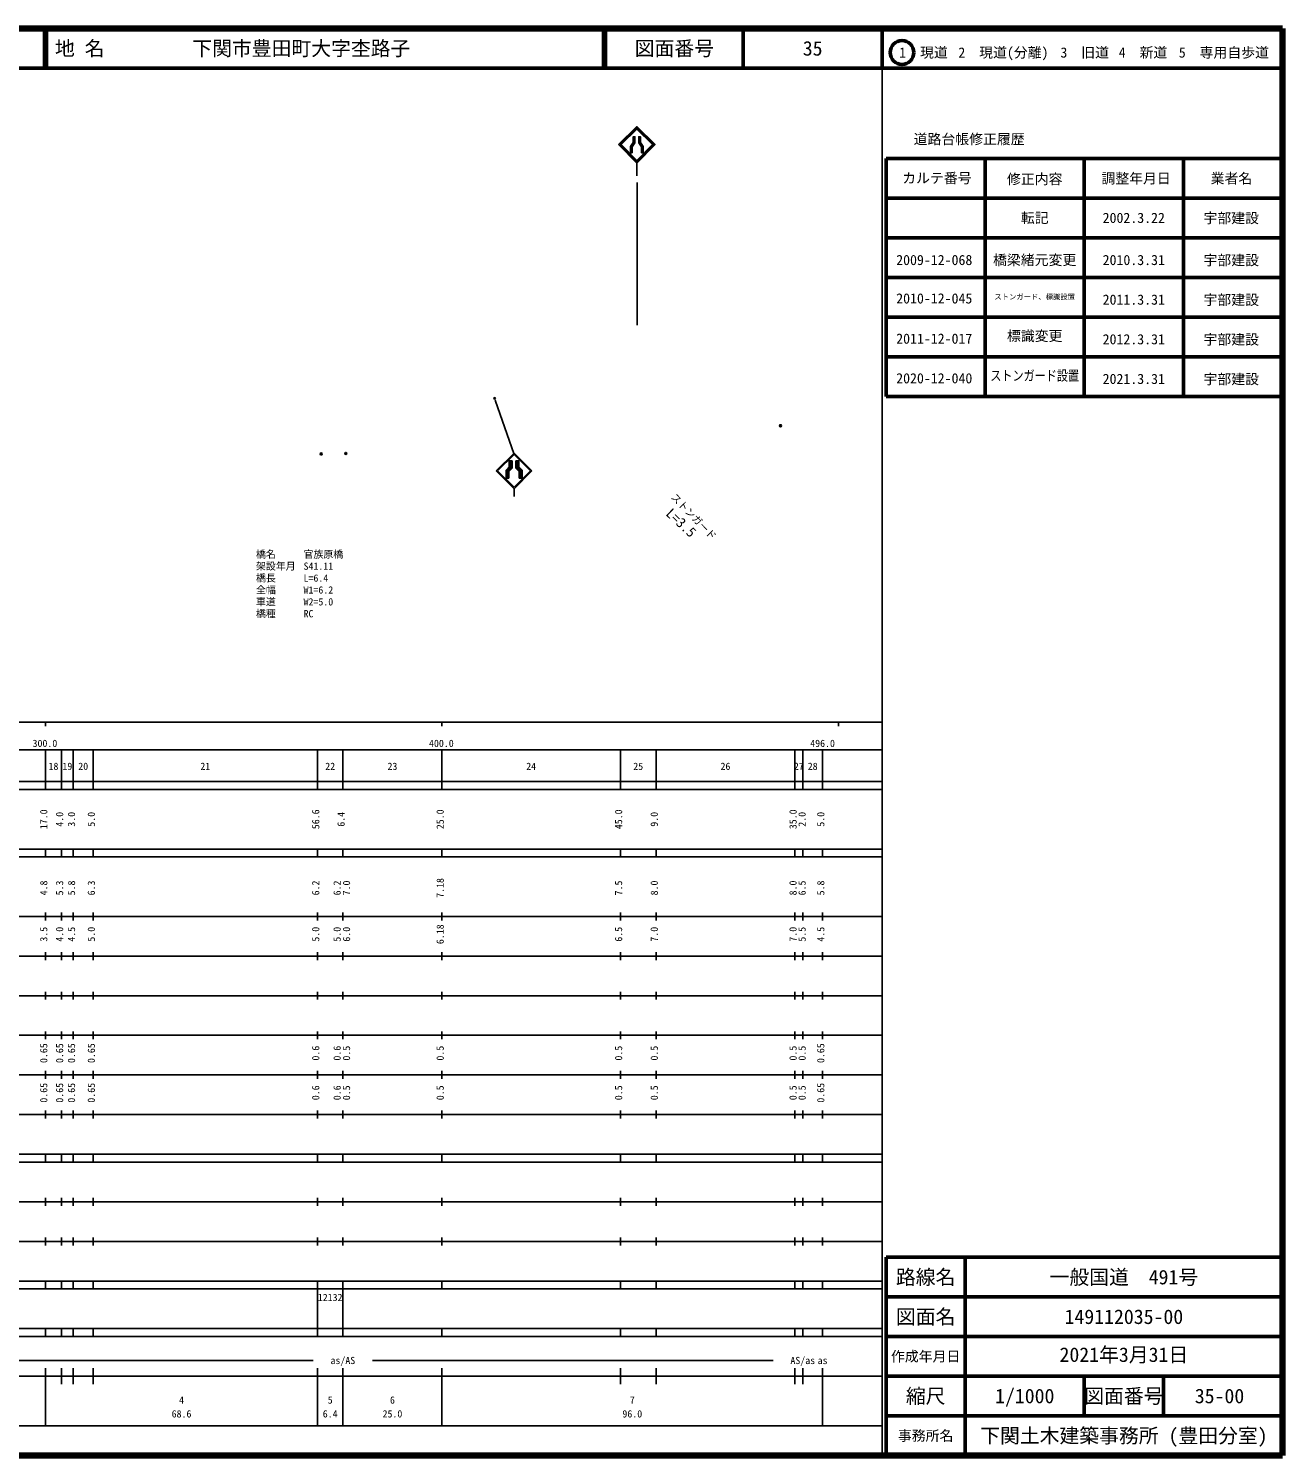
# Model space of a CAD drawing. Units: millimetres on the paper, with parts at other scales. Extents: x 40 to 680, y 20 to 380.
# Drawn here: x 363.7 to 680, y 20 to 380 of the extents above; entities that cross this region are included whole.
import ezdxf
from ezdxf.enums import TextEntityAlignment as Align

# ---------------------------------------------------------------- set-up
doc = ezdxf.new("R2010")
doc.units = ezdxf.units.MM
doc.header["$PDMODE"] = 32
doc.header["$PDSIZE"] = 0.5
for name, color, linetype, lineweight in [('M-BGD', 7, 'Continuous', 25), ('M-STR-HTXT', 7, 'Continuous', 13), ('M-STR-STRC', 7, 'Continuous', 25), ('M-TTL', 2, 'Continuous', 140), ('M-TTL-BAND', 7, 'Continuous', 25), ('M-TTL-FRAM', 2, 'Continuous', 50), ('M-TTL-LINE', 7, 'Continuous', 50), ('M-TTL-TXT', 7, 'Continuous', 50)]:
    doc.layers.add(name, color=color, linetype=linetype, lineweight=lineweight)
doc.layers.add('M-OTRS', color=6, linetype='Continuous')
doc.styles.add('ＭＳ ゴシック', font='')
doc.styles.get('ＭＳ ゴシック').set_extended_font_data('MS Gothic')

msp = doc.modelspace()

# ---------------------------------------------------------------- hatches: boundary and pattern name
at = {"layer": 'M-STR-STRC'}
for points in [[(484.981, 269.39), (484.981, 270.901), (485.731, 270.901), (485.731, 269.079), (484.897, 268.246), (484.897, 266.537), (484.147, 266.537), (484.147, 268.556)], [(486.647, 270.901), (487.397, 270.901), (487.397, 269.39), (488.231, 268.556), (488.231, 266.537), (487.481, 266.537), (487.481, 268.246), (486.647, 269.079)]]:
    msp.add_hatch(color=256, dxfattribs=at).paths.add_polyline_path(points)

# ---------------------------------------------------------------- linework, layer by layer
at = {"layer": 'M-BGD'}
msp.add_circle((481.28, 286.71), 0.2, dxfattribs=at)
at = {"layer": 'M-OTRS'}
for p in [(553.391, 279.804), (437.534, 272.663), (443.719, 272.816)]:
    msp.add_point(p, dxfattribs=at)
at = {"layer": 'M-STR-STRC'}
for p, q in [((517.145, 346.025), (517.145, 342.812)), ((517.21, 305.148), (517.21, 341.153)), ((481.427, 286.254), (486.19, 272.548)), ((481.69, 268.402), (486.19, 272.902)), ((482.043, 268.401), (486.19, 272.548)), ((484.981, 270.901), (484.981, 269.39)), ((484.981, 270.901), (485.731, 270.901)), ((485.731, 270.901), (485.731, 269.079)), ((490.69, 268.401), (486.19, 272.902)), ((490.337, 268.401), (486.19, 272.548)), ((486.647, 270.901), (486.647, 269.079)), ((486.647, 270.901), (487.397, 270.901)), ((487.397, 270.901), (487.397, 269.39)), ((481.69, 268.402), (486.19, 263.901)), ((482.043, 268.401), (486.19, 264.254)), ((484.147, 268.556), (484.981, 269.39)), ((484.147, 268.556), (484.147, 266.537)), ((484.147, 266.537), (484.897, 266.537)), ((484.897, 268.246), (485.731, 269.079)), ((484.897, 268.246), (484.897, 266.537)), ((486.19, 263.901), (490.69, 268.401)), ((486.19, 264.254), (490.337, 268.401)), ((487.481, 268.246), (486.647, 269.079)), ((488.231, 268.556), (487.397, 269.39)), ((487.481, 268.246), (487.481, 266.537)), ((487.481, 266.537), (488.231, 266.537)), ((488.231, 268.556), (488.231, 266.537)), ((486.19, 263.901), (486.19, 261.901))]:
    msp.add_line(p, q, dxfattribs=at)
for points in [[(512.516, 350.745), (517.145, 355.28), (521.771, 350.745), (517.145, 346.025)], [(512.87, 350.742), (517.145, 354.93), (521.418, 350.742), (517.145, 346.382)], [(512.941, 350.741), (517.145, 354.86), (521.347, 350.741), (517.145, 346.453)], [(513.011, 350.74), (517.145, 354.79), (521.276, 350.74), (517.145, 346.525)], [(513.082, 350.74), (517.145, 354.72), (521.206, 350.74), (517.145, 346.596)], [(513.153, 350.739), (517.145, 354.65), (521.135, 350.739), (517.145, 346.668)], [(513.231, 350.745), (517.145, 354.58), (521.057, 350.745), (517.145, 346.739)], [(515.953, 348.675), (515.553, 348.676), (515.557, 350.272), (516.255, 351.265), (516.258, 352.706), (516.654, 352.706), (516.656, 351.139), (515.956, 350.145)], [(515.904, 348.725), (515.604, 348.726), (515.607, 350.256), (516.305, 351.25), (516.308, 352.656), (516.604, 352.656), (516.606, 351.155), (515.906, 350.161)], [(515.854, 348.775), (515.654, 348.776), (515.657, 350.24), (516.355, 351.234), (516.358, 352.606), (516.554, 352.606), (516.556, 351.171), (515.856, 350.177)], [(515.804, 348.825), (515.704, 348.826), (515.707, 350.224), (516.405, 351.218), (516.408, 352.556), (516.504, 352.556), (516.506, 351.187), (515.806, 350.192)], [(518.732, 348.673), (518.332, 348.673), (518.332, 350.142), (517.635, 351.138), (517.64, 352.705), (518.035, 352.704), (518.035, 351.264), (518.732, 350.269)], [(518.682, 348.723), (518.382, 348.723), (518.382, 350.158), (517.685, 351.154), (517.69, 352.655), (517.985, 352.654), (517.985, 351.248), (518.682, 350.253)], [(518.632, 348.773), (518.432, 348.773), (518.432, 350.174), (517.735, 351.17), (517.74, 352.605), (517.935, 352.604), (517.935, 351.232), (518.632, 350.237)], [(518.582, 348.823), (518.482, 348.823), (518.482, 350.19), (517.785, 351.185), (517.789, 352.555), (517.885, 352.554), (517.885, 351.216), (518.582, 350.221)]]:
    msp.add_lwpolyline(points, close=True, dxfattribs=at)
for points in [[(515.751, 348.826), (515.758, 350.203), (516.455, 351.204), (516.455, 352.556)], [(517.834, 352.555), (517.836, 351.193), (518.526, 350.202), (518.531, 348.823)]]:
    msp.add_lwpolyline(points, dxfattribs=at)
at = {"layer": 'M-TTL'}
for p, q in [((680, 380), (40, 380)), ((680, 20), (680, 380)), ((40, 20), (680, 20))]:
    msp.add_line(p, q, dxfattribs=at)
at = {"layer": 'M-TTL-BAND'}
for p, q in [((579, 20), (579, 370)), ((40, 205), (579, 205)), ((368, 205), (368, 204)), ((468, 205), (468, 204)), ((568, 205), (568, 204)), ((68, 198), (579, 198)), ((368, 188), (368, 198)), ((372, 188), (372, 198)), ((375, 188), (375, 198)), ((380, 188), (380, 198)), ((436.6, 188), (436.6, 198)), ((443, 188), (443, 198)), ((468, 188), (468, 198)), ((513, 188), (513, 198)), ((522, 188), (522, 198)), ((557, 188), (557, 198)), ((559, 188), (559, 198)), ((564, 188), (564, 198)), ((40, 190), (579, 190)), ((40, 188), (579, 188)), ((40, 173), (579, 173)), ((368, 171), (368, 173)), ((372, 171), (372, 173)), ((375, 171), (375, 173)), ((380, 171), (380, 173)), ((436.6, 171), (436.6, 173)), ((443, 171), (443, 173)), ((468, 171), (468, 173)), ((513, 171), (513, 173)), ((522, 171), (522, 173)), ((557, 171), (557, 173)), ((559, 171), (559, 173)), ((564, 171), (564, 173)), ((40, 171), (579, 171)), ((40, 156), (579, 156)), ((368, 155), (368, 157)), ((372, 155), (372, 157)), ((375, 155), (375, 157)), ((380, 155), (380, 157)), ((436.6, 155), (436.6, 157)), ((443, 155), (443, 157)), ((468, 155), (468, 157)), ((513, 155), (513, 157)), ((522, 155), (522, 157)), ((557, 155), (557, 157)), ((559, 155), (559, 157)), ((564, 155), (564, 157)), ((46, 146), (579, 146)), ((368, 145), (368, 147)), ((372, 145), (372, 147)), ((375, 145), (375, 147)), ((380, 145), (380, 147)), ((436.6, 145), (436.6, 147)), ((443, 145), (443, 147)), ((468, 145), (468, 147)), ((513, 145), (513, 147)), ((522, 145), (522, 147)), ((557, 145), (557, 147)), ((559, 145), (559, 147)), ((564, 145), (564, 147)), ((368, 135), (368, 137)), ((372, 135), (372, 137)), ((375, 135), (375, 137)), ((380, 135), (380, 137)), ((436.6, 135), (436.6, 137)), ((443, 135), (443, 137)), ((468, 135), (468, 137)), ((513, 135), (513, 137)), ((522, 135), (522, 137)), ((557, 135), (557, 137)), ((559, 135), (559, 137)), ((564, 135), (564, 137)), ((52, 136), (579, 136)), ((46, 126), (579, 126)), ((368, 125), (368, 127)), ((372, 125), (372, 127)), ((375, 125), (375, 127)), ((380, 125), (380, 127)), ((436.6, 125), (436.6, 127)), ((443, 125), (443, 127)), ((468, 125), (468, 127)), ((513, 125), (513, 127)), ((522, 125), (522, 127)), ((557, 125), (557, 127)), ((559, 125), (559, 127)), ((564, 125), (564, 127)), ((52, 116), (579, 116)), ((368, 115), (368, 117)), ((372, 115), (372, 117)), ((375, 115), (375, 117)), ((380, 115), (380, 117)), ((436.6, 115), (436.6, 117)), ((443, 115), (443, 117)), ((468, 115), (468, 117)), ((513, 115), (513, 117)), ((522, 115), (522, 117)), ((557, 115), (557, 117)), ((559, 115), (559, 117)), ((564, 115), (564, 117)), ((46, 106), (579, 106)), ((368, 105), (368, 107)), ((372, 105), (372, 107)), ((375, 105), (375, 107)), ((380, 105), (380, 107)), ((436.6, 105), (436.6, 107)), ((443, 105), (443, 107)), ((468, 105), (468, 107)), ((513, 105), (513, 107)), ((522, 105), (522, 107)), ((557, 105), (557, 107)), ((559, 105), (559, 107)), ((564, 105), (564, 107)), ((40, 96), (579, 96)), ((40, 94), (579, 94)), ((368, 94), (368, 96)), ((372, 94), (372, 96)), ((375, 94), (375, 96)), ((380, 94), (380, 96)), ((436.6, 94), (436.6, 96)), ((443, 94), (443, 96)), ((468, 94), (468, 96)), ((513, 94), (513, 96)), ((522, 94), (522, 96)), ((557, 94), (557, 96)), ((559, 94), (559, 96)), ((564, 94), (564, 96)), ((49, 84), (579, 84)), ((368, 83), (368, 85)), ((372, 83), (372, 85)), ((375, 83), (375, 85)), ((380, 83), (380, 85)), ((436.6, 83), (436.6, 85)), ((443, 83), (443, 85)), ((468, 83), (468, 85)), ((513, 83), (513, 85)), ((522, 83), (522, 85)), ((557, 83), (557, 85)), ((559, 83), (559, 85)), ((564, 83), (564, 85)), ((40, 74), (579, 74)), ((368, 73), (368, 75)), ((372, 73), (372, 75)), ((375, 73), (375, 75)), ((380, 73), (380, 75)), ((436.6, 73), (436.6, 75)), ((443, 73), (443, 75)), ((468, 73), (468, 75)), ((513, 73), (513, 75)), ((522, 73), (522, 75)), ((557, 73), (557, 75)), ((559, 73), (559, 75)), ((564, 73), (564, 75)), ((40, 64), (579, 64)), ((40, 62), (579, 62)), ((368, 62), (368, 64)), ((372, 62), (372, 64)), ((375, 62), (375, 64)), ((380, 62), (380, 64)), ((436.6, 62), (436.6, 64)), ((436.6, 52), (436.6, 62)), ((443, 62), (443, 64)), ((443, 52), (443, 62)), ((468, 62), (468, 64)), ((513, 62), (513, 64)), ((522, 62), (522, 64)), ((557, 62), (557, 64)), ((559, 62), (559, 64)), ((564, 62), (564, 64)), ((40, 52), (579, 52)), ((368, 50), (368, 52)), ((372, 50), (372, 52)), ((375, 50), (375, 52)), ((380, 50), (380, 52)), ((436.6, 50), (436.6, 52)), ((443, 50), (443, 52)), ((468, 50), (468, 52)), ((513, 50), (513, 52)), ((522, 50), (522, 52)), ((557, 50), (557, 52)), ((559, 50), (559, 52)), ((564, 50), (564, 52)), ((40, 50), (579, 50)), ((71, 44), (435.5, 44)), ((450.5, 44), (551.5, 44)), ((40, 40), (579, 40)), ((368, 27.5), (368, 42)), ((372, 38), (372, 42)), ((375, 38), (375, 42)), ((380, 38), (380, 42)), ((436.6, 27.5), (436.6, 42)), ((443, 27.5), (443, 42)), ((468, 27.5), (468, 42)), ((513, 38), (513, 42)), ((522, 38), (522, 42)), ((557, 38), (557, 42)), ((559, 38), (559, 42)), ((564, 27.5), (564, 42)), ((68, 27.5), (579, 27.5))]:
    msp.add_line(p, q, dxfattribs=at)
at = {"layer": 'M-TTL-FRAM'}
for p, q in [((580, 347.197), (580, 287.197)), ((580, 347.197), (680, 347.197)), ((580, 287.197), (680, 287.197)), ((680, 70), (580, 70)), ((580, 70), (580, 20))]:
    msp.add_line(p, q, dxfattribs=at)
at = {"layer": 'M-TTL-LINE'}
for p, q in [((367.75, 380), (367.75, 370)), ((368.25, 380), (368.25, 370)), ((508.747, 380), (508.747, 370)), ((509.247, 380), (509.247, 370)), ((543.997, 380), (543.997, 370)), ((579, 380), (579, 370)), ((40, 370), (680, 370)), ((605, 347.197), (605, 287.197)), ((630, 347.197), (630, 287.197)), ((655, 347.197), (655, 287.197)), ((580, 337.197), (680, 337.197)), ((580, 327.197), (680, 327.197)), ((580, 317.197), (680, 317.197)), ((580, 307.197), (680, 307.197)), ((580, 297.197), (680, 297.197)), ((600, 70), (600, 20)), ((680, 60), (580, 60)), ((680, 50), (580, 50)), ((680, 40), (580, 40)), ((630, 40), (630, 30)), ((650, 40), (650, 30)), ((680, 30), (580, 30))]:
    msp.add_line(p, q, dxfattribs=at)
at = {"layer": 'M-TTL-TXT'}
msp.add_circle((584.031, 373.958), 3, dxfattribs=at)

# ---------------------------------------------------------------- texts
at = {"layer": 'M-STR-HTXT', "style": 'ＭＳ ゴシック'}
for s, height, rotation, p in [('ストンガード', 1.833, 314.15, (530.449, 255.863)), ('L=3.5', 2.566, 316.931, (526.93, 253.825))]:
    msp.add_text(s, height=height, rotation=rotation, dxfattribs=at).set_placement(p, align=Align.BOTTOM_CENTER)
for s, p in [('橋名', (421.078, 245.9)), ('官族原橋', (433.078, 245.9)), ('架設年月', (421.078, 242.9)), ('S41.11', (433.078, 242.9)), ('橋長', (421.078, 239.9)), ('L=6.4', (433.078, 239.9)), ('全幅', (421.078, 236.9)), ('W1=6.2', (433.078, 236.9)), ('車道', (421.078, 233.9)), ('W2=5.0', (433.078, 233.9)), ('橋種', (421.078, 230.9)), ('RC', (433.078, 230.9))]:
    msp.add_text(s, height=1.833, dxfattribs=at).set_placement(p, align=Align.BOTTOM_LEFT)
at = {"layer": 'M-TTL-BAND', "style": 'ＭＳ ゴシック'}
for s, p in [('300.0', (367.844, 198.195)), ('400.0', (467.844, 198.195)), ('496.0', (564, 198.195)), ('18', (370, 192.405)), ('19', (373.5, 192.405)), ('20', (377.5, 192.405)), ('21', (408.3, 192.405)), ('22', (439.8, 192.405)), ('23', (455.5, 192.405)), ('24', (490.5, 192.405)), ('25', (517.5, 192.405)), ('26', (539.5, 192.405)), ('27', (558, 192.405)), ('28', (561.5, 192.405)), ('as/AS', (443, 42.5)), ('AS/as', (559, 42.5)), ('as', (564, 42.5)), ('4', (402.3, 32.523)), ('5', (439.8, 32.523)), ('6', (455.5, 32.523)), ('7', (516, 32.523)), ('68.6', (402.3, 29.033)), ('6.4', (439.8, 29.033)), ('25.0', (455.5, 29.033)), ('96.0', (516, 29.033))]:
    msp.add_text(s, height=1.833, dxfattribs=at).set_placement(p, align=Align.BOTTOM_CENTER)
for s, p in [('17.0', (369, 180.5)), ('4.0', (373, 180.5)), ('3.0', (376, 180.5)), ('5.0', (381, 180.5)), ('56.6', (437.6, 180.5)), ('6.4', (444, 180.5)), ('25.0', (469, 180.5)), ('45.0', (514, 180.5)), ('9.0', (523, 180.5)), ('35.0', (558, 180.5)), ('2.0', (560.285, 180.5)), ('5.0', (565, 180.5)), ('4.8', (369, 163.174)), ('5.3', (373, 163.174)), ('5.8', (376, 163.174)), ('6.3', (381, 163.174)), ('6.2', (437.6, 163.174)), ('6.2', (443, 163.174)), ('7.0', (445.37, 163.174)), ('7.18', (469, 163.174)), ('7.5', (514, 163.174)), ('8.0', (523, 163.174)), ('8.0', (558, 163.174)), ('6.5', (560.285, 163.174)), ('5.8', (565, 163.174)), ('3.5', (369, 151.5)), ('4.0', (373, 151.5)), ('4.5', (376, 151.5)), ('5.0', (381, 151.5)), ('5.0', (437.6, 151.5)), ('5.0', (443, 151.5)), ('6.0', (445.37, 151.5)), ('6.18', (469, 151.5)), ('6.5', (514, 151.5)), ('7.0', (523, 151.5)), ('7.0', (558, 151.5)), ('5.5', (560.285, 151.5)), ('4.5', (565, 151.5)), ('0.65', (369, 121.5)), ('0.65', (373, 121.5)), ('0.65', (376, 121.5)), ('0.65', (381, 121.5)), ('0.6', (437.6, 121.5)), ('0.6', (443, 121.5)), ('0.5', (445.37, 121.5)), ('0.5', (469, 121.5)), ('0.5', (514, 121.5)), ('0.5', (523, 121.5)), ('0.5', (558, 121.5)), ('0.5', (560.285, 121.5)), ('0.65', (565, 121.5)), ('0.65', (369, 111.5)), ('0.65', (373, 111.5)), ('0.65', (376, 111.5)), ('0.65', (381, 111.5)), ('0.6', (437.6, 111.5)), ('0.6', (443, 111.5)), ('0.5', (445.37, 111.5)), ('0.5', (469, 111.5)), ('0.5', (514, 111.5)), ('0.5', (523, 111.5)), ('0.5', (558, 111.5)), ('0.5', (560.285, 111.5)), ('0.65', (565, 111.5))]:
    msp.add_text(s, height=1.833, rotation=90, dxfattribs=at).set_placement(p, align=Align.BOTTOM_CENTER)
msp.add_text('12132', height=1.833, dxfattribs=at).set_placement((436.675, 58.405), align=Align.BOTTOM_LEFT)
at = {"layer": 'M-TTL-TXT', "style": 'ＭＳ ゴシック'}
for s, p in [('地 名', (370.38, 375)), ('下関市豊田町大字杢路子', (405.024, 375))]:
    msp.add_text(s, height=3.666, dxfattribs=at).set_placement(p, align=Align.MIDDLE_LEFT)
for s, height, p in [('図面番号', 3.666, (526.622, 375)), ('35', 3.666, (561.497, 375)), ('1\u3000現道', 2.566, (589.448, 373.958)), ('2\u3000現道(分離)', 2.566, (609.619, 373.958)), ('3\u3000旧道', 2.566, (630.121, 373.958)), ('4\u3000新道', 2.566, (644.824, 373.958)), ('5\u3000専用自歩道', 2.566, (665.228, 373.958)), ('道路台帳修正履歴', 2.566, (600.968, 352.113)), ('カルテ番号', 2.566, (592.839, 342.277)), ('修正内容', 2.566, (617.509, 342.023)), ('調整年月日', 2.566, (643.089, 342.197)), ('業者名', 2.566, (667.134, 342.197)), ('転記', 2.566, (617.5, 332.245)), ('2002.3.22', 2.566, (642.5, 332.245)), ('宇部建設', 2.566, (667.077, 332.189)), ('2009-12-068', 2.566, (592.171, 321.61)), ('橋梁緒元変更', 2.566, (617.5, 321.61)), ('2010.3.31', 2.566, (642.5, 321.61)), ('宇部建設', 2.566, (667.077, 321.553)), ('宇部建設', 2.566, (667.077, 311.553)), ('2011.3.31', 2.566, (642.5, 311.61)), ('2012.3.31', 2.566, (642.5, 301.61)), ('宇部建設', 2.566, (667.077, 301.553)), ('2021.3.31', 2.566, (642.5, 291.61)), ('宇部建設', 2.566, (667.077, 291.553)), ('路線名', 3.666, (590, 65)), ('路線名', 3.666, (590, 65)), ('一般国道\u3000491号', 3.666, (640, 65)), ('図面名', 3.666, (590, 55)), ('図面名', 3.666, (590, 55)), ('149112035-00', 3.666, (640, 55)), ('作成年月日', 2.566, (590, 45)), ('作成年月日', 2.566, (590, 45)), ('縮尺', 3.666, (590, 35)), ('縮尺', 3.666, (590, 35)), ('1/1000', 3.666, (615, 35)), ('図面番号', 3.666, (640, 35)), ('図面番号', 3.666, (640, 35)), ('35-00', 3.666, (664.125, 35)), ('事務所名', 2.566, (590, 25)), ('事務所名', 2.566, (590, 25)), ('下関土木建築事務所 (豊田分室)', 3.666, (640, 25))]:
    msp.add_text(s, height=height, dxfattribs=at).set_placement(p, align=Align.MIDDLE_CENTER)
for s, height, p in [('2010-12-045', 2.566, (592.171, 309.86)), ('ストンガード、標識設置', 1.32, (617.5, 311.255)), ('2011-12-017', 2.566, (592.171, 299.712)), ('標識変更', 2.566, (617.5, 300.39)), ('2020-12-040', 2.566, (592.171, 289.712)), ('2021年3月31日', 3.666, (640, 42.5))]:
    msp.add_text(s, height=height, dxfattribs=at).set_placement(p, align=Align.BOTTOM_CENTER)
at = {"layer": 'M-TTL-TXT', "style": 'ＭＳ ゴシック', "width": 0.8}
msp.add_text('ストンガード設置', height=2.566, dxfattribs=at).set_placement((606.3, 290.39), align=Align.BOTTOM_LEFT)

doc.saveas('drawing.dxf')
